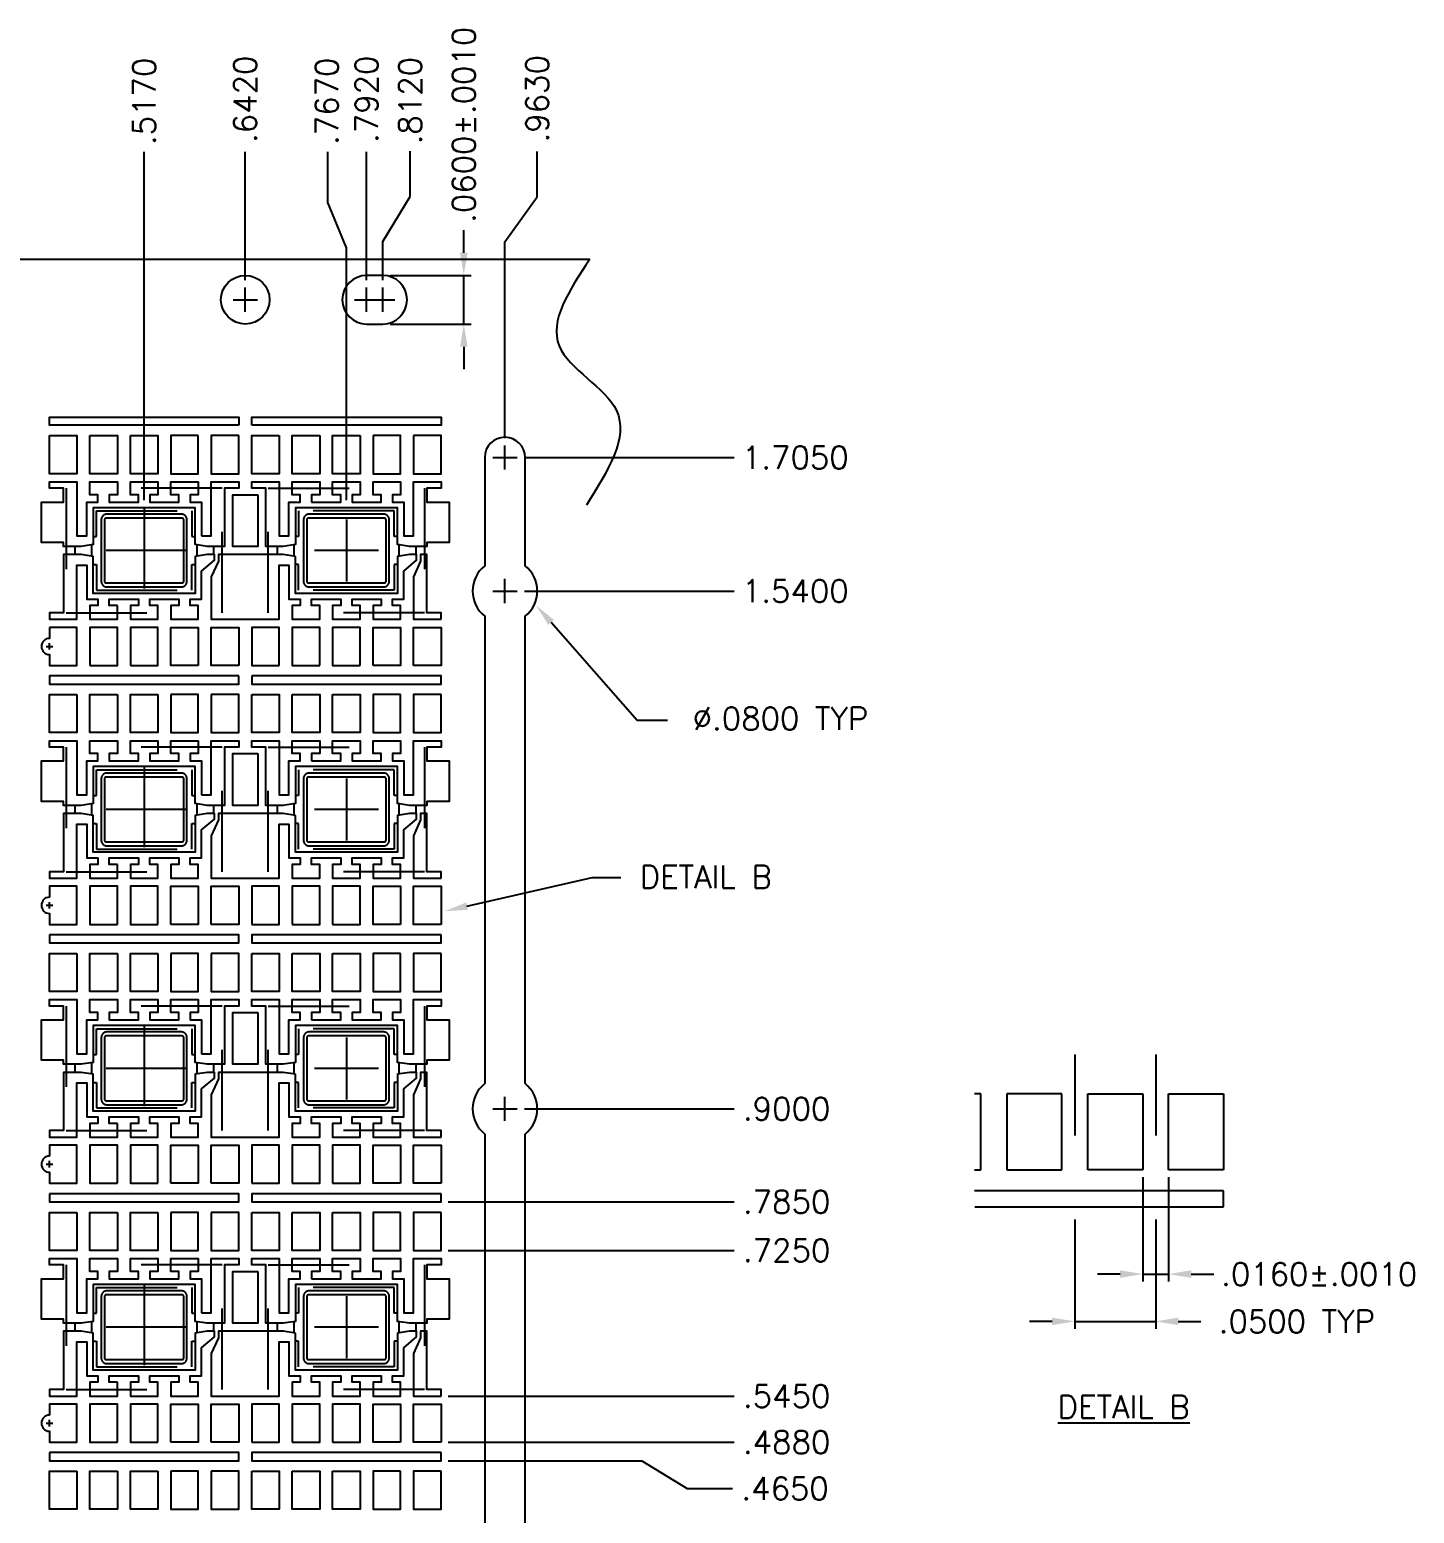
# Model space of a CAD drawing. Extents: x -157.88 to -154.88, y 84.23 to 87.97.
# Drawn here: x -156.6 to -154.889, y 86.134 to 87.968 of the extents above; entities that cross this region are included whole.
import ezdxf

# ---------------------------------------------------------------- set-up
doc = ezdxf.new("R2010")
doc.units = 0
doc.header["$LTSCALE"] = 0.04
doc.header["$MEASUREMENT"] = 0
doc.linetypes.add('CENTER2', pattern=[1.125, 0.75, -0.125, 0.125, -0.125])
doc.linetypes.add('HIDDEN2', pattern=[0.1875, 0.125, -0.0625])
doc.layers.add('1', color=7, linetype='CONTINUOUS')
doc.layers.add('1D', color=4, linetype='CONTINUOUS')
doc.styles.add('SIMPLEX', font='SIMPLEX.shx')

msp = doc.modelspace()

# ---------------------------------------------------------------- linework, layer by layer
at = {"layer": '1'}
for p, q in [((-155.4244, 86.6529), (-155.4325, 86.6529)), ((-155.4244, 86.5589), (-155.4244, 86.6529)), ((-155.3924, 86.6529), (-155.3924, 86.5589)), ((-155.3244, 86.6529), (-155.3924, 86.6529)), ((-155.3244, 86.5589), (-155.3244, 86.6529)), ((-155.2924, 86.5589), (-155.2924, 86.6529)), ((-155.2924, 86.6529), (-155.2244, 86.6529)), ((-155.2244, 86.6529), (-155.2244, 86.5589)), ((-155.1924, 86.5589), (-155.1924, 86.6529)), ((-155.1924, 86.6529), (-155.1244, 86.6529)), ((-155.1244, 86.6529), (-155.1244, 86.5589)), ((-155.4325, 86.5589), (-155.4244, 86.5589)), ((-155.3924, 86.5589), (-155.3244, 86.5589)), ((-155.2244, 86.5589), (-155.2924, 86.5589)), ((-155.1244, 86.5589), (-155.1924, 86.5589)), ((-155.1244, 86.5329), (-155.4325, 86.5329)), ((-155.1244, 86.5129), (-155.1244, 86.5329)), ((-155.432, 86.5129), (-155.1244, 86.5129))]:
    msp.add_line(p, q, dxfattribs=at)
for points in [[(-157.2717, 87.4392, 0.414213), (-157.2967, 87.4642), (-157.2967, 87.6512), (-157.2906, 87.6512, 0.613622), (-157.2874, 87.6575), (-157.2899, 87.6629, -0.445944), (-157.2887, 87.6686), (-157.2617, 87.6842), (-155.9079, 87.6842)], [(-155.9877, 87.4392, 0.999999), (-156.0377, 87.4392), (-156.0377, 87.3054, 0.480384), (-156.0377, 87.243), (-156.0377, 86.6654, 0.480384), (-156.0377, 86.603), (-156.0377, 86.0254, 0.480384), (-156.0377, 85.963), (-156.0377, 85.9292, 1), (-155.9877, 85.9292), (-155.9877, 85.963, 0.480384), (-155.9877, 86.0254), (-155.9877, 86.603, 0.480384), (-155.9877, 86.6654), (-155.9877, 87.243, 0.480384), (-155.9877, 87.3054), (-155.9877, 87.4392)]]:
    msp.add_lwpolyline(points, format="xyb", dxfattribs=at)
for points in [[(-156.1837, 87.6042), (-156.1637, 87.6042, 1), (-156.1637, 87.6642), (-156.1837, 87.6642, 1)], [(-156.5757, 87.2292), (-156.5757, 87.2157, 1), (-156.5757, 87.1957), (-156.5757, 87.1822), (-156.5417, 87.1822), (-156.5417, 87.2292)], [(-156.5757, 86.8957, 1), (-156.5757, 86.8757), (-156.5757, 86.8622), (-156.5417, 86.8622), (-156.5417, 86.9092), (-156.5757, 86.9092)], [(-156.5757, 86.5757, 1), (-156.5757, 86.5557), (-156.5757, 86.5422), (-156.5417, 86.5422), (-156.5417, 86.5892), (-156.5757, 86.5892)], [(-156.5757, 86.2557, 1), (-156.5757, 86.2357), (-156.5757, 86.2222), (-156.5417, 86.2222), (-156.5417, 86.2692), (-156.5757, 86.2692)]]:
    msp.add_lwpolyline(points, format="xyb", close=True, dxfattribs=at)
for points in [[(-156.3417, 87.4792), (-156.5757, 87.4792), (-156.5757, 87.4892), (-156.3417, 87.4892)], [(-156.3257, 87.4792), (-156.3257, 87.4892), (-156.0917, 87.4892), (-156.0917, 87.4792)], [(-156.5757, 87.4662), (-156.5417, 87.4662), (-156.5417, 87.4192), (-156.5757, 87.4192)], [(-156.5257, 87.4662), (-156.4917, 87.4662), (-156.4917, 87.4192), (-156.5257, 87.4192)], [(-156.4757, 87.4662), (-156.4417, 87.4662), (-156.4417, 87.4192), (-156.4757, 87.4192)], [(-156.3917, 87.4662), (-156.4257, 87.4662), (-156.4257, 87.4192), (-156.3917, 87.4192)], [(-156.3417, 87.4662), (-156.3757, 87.4662), (-156.3757, 87.4192), (-156.3417, 87.4192)], [(-156.2917, 87.4662), (-156.2917, 87.4192), (-156.3257, 87.4192), (-156.3257, 87.4662)], [(-156.2417, 87.4662), (-156.2417, 87.4192), (-156.2757, 87.4192), (-156.2757, 87.4662)], [(-156.1917, 87.4662), (-156.1917, 87.4192), (-156.2257, 87.4192), (-156.2257, 87.4662)], [(-156.1757, 87.4662), (-156.1757, 87.4192), (-156.1417, 87.4192), (-156.1417, 87.4662)], [(-156.1257, 87.4662), (-156.1257, 87.4192), (-156.0917, 87.4192), (-156.0917, 87.4662)], [(-156.3877, 87.3422), (-156.3757, 87.3422), (-156.3757, 87.4092), (-156.3417, 87.4092), (-156.3417, 87.4012), (-156.3592, 87.4012), (-156.3592, 87.3292), (-156.3807, 87.3292), (-156.3957, 87.3315), (-156.3957, 87.3772), (-156.5217, 87.3772), (-156.5217, 87.3315), (-156.5367, 87.3292), (-156.5582, 87.3292), (-156.5582, 87.3342), (-156.5857, 87.3342), (-156.5857, 87.3842), (-156.5582, 87.3842), (-156.5582, 87.4012), (-156.5757, 87.4012), (-156.5757, 87.4092), (-156.5417, 87.4092), (-156.5417, 87.3422), (-156.5297, 87.3422), (-156.5297, 87.3842), (-156.5157, 87.3842), (-156.5157, 87.3932), (-156.5257, 87.3932), (-156.5257, 87.4092), (-156.4917, 87.4092), (-156.4917, 87.3932), (-156.5017, 87.3932), (-156.5017, 87.3842), (-156.4657, 87.3842), (-156.4657, 87.3932), (-156.4757, 87.3932), (-156.4757, 87.4092), (-156.4417, 87.4092), (-156.4417, 87.3932), (-156.4517, 87.3932), (-156.4517, 87.3842), (-156.4157, 87.3842), (-156.4157, 87.3932), (-156.4257, 87.3932), (-156.4257, 87.4092), (-156.3917, 87.4092), (-156.3917, 87.3932), (-156.4017, 87.3932), (-156.4017, 87.3842), (-156.3877, 87.3842)], [(-156.2517, 87.3842), (-156.2157, 87.3842), (-156.2157, 87.3932), (-156.2257, 87.3932), (-156.2257, 87.4092), (-156.1917, 87.4092), (-156.1917, 87.3932), (-156.2017, 87.3932), (-156.2017, 87.3842), (-156.1657, 87.3842), (-156.1657, 87.3932), (-156.1757, 87.3932), (-156.1757, 87.4092), (-156.1417, 87.4092), (-156.1417, 87.3932), (-156.1517, 87.3932), (-156.1517, 87.3842), (-156.1377, 87.3842), (-156.1377, 87.3422), (-156.1257, 87.3422), (-156.1257, 87.4092), (-156.0917, 87.4092), (-156.0917, 87.4012), (-156.1092, 87.4012), (-156.1092, 87.3842), (-156.0817, 87.3842), (-156.0817, 87.3342), (-156.1092, 87.3342), (-156.1092, 87.3292), (-156.1307, 87.3292), (-156.1457, 87.3315), (-156.1457, 87.3772), (-156.2717, 87.3772), (-156.2717, 87.3315), (-156.2867, 87.3292), (-156.3082, 87.3292), (-156.3082, 87.4012), (-156.3257, 87.4012), (-156.3257, 87.4092), (-156.2917, 87.4092), (-156.2917, 87.3422), (-156.2797, 87.3422), (-156.2797, 87.3842), (-156.2657, 87.3842), (-156.2657, 87.3932), (-156.2757, 87.3932), (-156.2757, 87.4092), (-156.2417, 87.4092), (-156.2417, 87.3932), (-156.2517, 87.3932)], [(-156.3182, 87.3932), (-156.3182, 87.3292), (-156.3492, 87.3292), (-156.3492, 87.3932)], [(-156.4917, 87.2562), (-156.5017, 87.2562), (-156.5017, 87.2642), (-156.4657, 87.2642), (-156.4657, 87.2562), (-156.4757, 87.2562), (-156.4757, 87.2392), (-156.4417, 87.2392), (-156.4417, 87.2562), (-156.4517, 87.2562), (-156.4517, 87.2642), (-156.4157, 87.2642), (-156.4157, 87.2562), (-156.4257, 87.2562), (-156.4257, 87.2392), (-156.3917, 87.2392), (-156.3917, 87.2562), (-156.4017, 87.2562), (-156.4017, 87.2642), (-156.3877, 87.2642), (-156.3877, 87.2989), (-156.3719, 87.3122), (-156.3719, 87.3192), (-156.3807, 87.3192), (-156.3957, 87.3169), (-156.3957, 87.2712), (-156.5217, 87.2712), (-156.5217, 87.3169), (-156.5367, 87.3192), (-156.5582, 87.3192), (-156.5582, 87.2472), (-156.5757, 87.2472), (-156.5757, 87.2392), (-156.5417, 87.2392), (-156.5417, 87.3062), (-156.5297, 87.3062), (-156.5297, 87.2642), (-156.5157, 87.2642), (-156.5157, 87.2562), (-156.5257, 87.2562), (-156.5257, 87.2392), (-156.4917, 87.2392)], [(-156.2717, 87.3169), (-156.2867, 87.3192), (-156.3669, 87.3192), (-156.3669, 87.3112), (-156.3757, 87.2916), (-156.3757, 87.2392), (-156.2917, 87.2392), (-156.2917, 87.3062), (-156.2797, 87.3062), (-156.2797, 87.2642), (-156.2657, 87.2642), (-156.2657, 87.2562), (-156.2757, 87.2562), (-156.2757, 87.2392), (-156.2417, 87.2392), (-156.2417, 87.2562), (-156.2517, 87.2562), (-156.2517, 87.2642), (-156.2157, 87.2642), (-156.2157, 87.2562), (-156.2257, 87.2562), (-156.2257, 87.2392), (-156.1917, 87.2392), (-156.1917, 87.2562), (-156.2017, 87.2562), (-156.2017, 87.2642), (-156.1657, 87.2642), (-156.1657, 87.2562), (-156.1757, 87.2562), (-156.1757, 87.2392), (-156.1417, 87.2392), (-156.1417, 87.2562), (-156.1517, 87.2562), (-156.1517, 87.2642), (-156.1377, 87.2642), (-156.1377, 87.2989), (-156.1219, 87.3122), (-156.1219, 87.3192), (-156.1307, 87.3192), (-156.1457, 87.3169), (-156.1457, 87.2712), (-156.2717, 87.2712)], [(-156.0917, 87.2392), (-156.0917, 87.2472), (-156.1092, 87.2472), (-156.1092, 87.3192), (-156.1169, 87.3192), (-156.1169, 87.3112), (-156.1257, 87.2916), (-156.1257, 87.2392)], [(-156.5257, 87.1822), (-156.4917, 87.1822), (-156.4917, 87.2292), (-156.5257, 87.2292)], [(-156.4757, 87.1822), (-156.4417, 87.1822), (-156.4417, 87.2292), (-156.4757, 87.2292)], [(-156.3917, 87.1822), (-156.4257, 87.1822), (-156.4257, 87.2292), (-156.3917, 87.2292)], [(-156.3417, 87.1822), (-156.3757, 87.1822), (-156.3757, 87.2292), (-156.3417, 87.2292)], [(-156.2917, 87.1822), (-156.2917, 87.2292), (-156.3257, 87.2292), (-156.3257, 87.1822)], [(-156.2417, 87.1822), (-156.2417, 87.2292), (-156.2757, 87.2292), (-156.2757, 87.1822)], [(-156.1917, 87.1822), (-156.1917, 87.2292), (-156.2257, 87.2292), (-156.2257, 87.1822)], [(-156.1757, 87.1822), (-156.1757, 87.2292), (-156.1417, 87.2292), (-156.1417, 87.1822)], [(-156.1257, 87.1822), (-156.1257, 87.2292), (-156.0917, 87.2292), (-156.0917, 87.1822)], [(-156.3417, 87.1692), (-156.5757, 87.1692), (-156.5757, 87.1592), (-156.3417, 87.1592)], [(-156.3257, 87.1692), (-156.3257, 87.1592), (-156.0917, 87.1592), (-156.0917, 87.1692)], [(-156.5417, 87.1462), (-156.5417, 87.0992), (-156.5757, 87.0992), (-156.5757, 87.1462)], [(-156.4917, 87.1462), (-156.4917, 87.0992), (-156.5257, 87.0992), (-156.5257, 87.1462)], [(-156.4417, 87.1462), (-156.4417, 87.0992), (-156.4757, 87.0992), (-156.4757, 87.1462)], [(-156.4257, 87.1462), (-156.4257, 87.0992), (-156.3917, 87.0992), (-156.3917, 87.1462)], [(-156.3757, 87.1462), (-156.3757, 87.0992), (-156.3417, 87.0992), (-156.3417, 87.1462)], [(-156.3257, 87.1462), (-156.2917, 87.1462), (-156.2917, 87.0992), (-156.3257, 87.0992)], [(-156.2757, 87.1462), (-156.2417, 87.1462), (-156.2417, 87.0992), (-156.2757, 87.0992)], [(-156.2257, 87.1462), (-156.1917, 87.1462), (-156.1917, 87.0992), (-156.2257, 87.0992)], [(-156.1417, 87.1462), (-156.1757, 87.1462), (-156.1757, 87.0992), (-156.1417, 87.0992)], [(-156.0917, 87.1462), (-156.1257, 87.1462), (-156.1257, 87.0992), (-156.0917, 87.0992)], [(-156.3877, 87.0222), (-156.3757, 87.0222), (-156.3757, 87.0892), (-156.3417, 87.0892), (-156.3417, 87.0812), (-156.3592, 87.0812), (-156.3592, 87.0092), (-156.3807, 87.0092), (-156.3957, 87.0115), (-156.3957, 87.0572), (-156.5217, 87.0572), (-156.5217, 87.0115), (-156.5367, 87.0092), (-156.5582, 87.0092), (-156.5582, 87.0142), (-156.5857, 87.0142), (-156.5857, 87.0642), (-156.5582, 87.0642), (-156.5582, 87.0812), (-156.5757, 87.0812), (-156.5757, 87.0892), (-156.5417, 87.0892), (-156.5417, 87.0222), (-156.5297, 87.0222), (-156.5297, 87.0642), (-156.5157, 87.0642), (-156.5157, 87.0732), (-156.5257, 87.0732), (-156.5257, 87.0892), (-156.4917, 87.0892), (-156.4917, 87.0732), (-156.5017, 87.0732), (-156.5017, 87.0642), (-156.4657, 87.0642), (-156.4657, 87.0732), (-156.4757, 87.0732), (-156.4757, 87.0892), (-156.4417, 87.0892), (-156.4417, 87.0732), (-156.4517, 87.0732), (-156.4517, 87.0642), (-156.4157, 87.0642), (-156.4157, 87.0732), (-156.4257, 87.0732), (-156.4257, 87.0892), (-156.3917, 87.0892), (-156.3917, 87.0732), (-156.4017, 87.0732), (-156.4017, 87.0642), (-156.3877, 87.0642)], [(-156.2517, 87.0642), (-156.2157, 87.0642), (-156.2157, 87.0732), (-156.2257, 87.0732), (-156.2257, 87.0892), (-156.1917, 87.0892), (-156.1917, 87.0732), (-156.2017, 87.0732), (-156.2017, 87.0642), (-156.1657, 87.0642), (-156.1657, 87.0732), (-156.1757, 87.0732), (-156.1757, 87.0892), (-156.1417, 87.0892), (-156.1417, 87.0732), (-156.1517, 87.0732), (-156.1517, 87.0642), (-156.1377, 87.0642), (-156.1377, 87.0222), (-156.1257, 87.0222), (-156.1257, 87.0892), (-156.0917, 87.0892), (-156.0917, 87.0812), (-156.1092, 87.0812), (-156.1092, 87.0642), (-156.0817, 87.0642), (-156.0817, 87.0142), (-156.1092, 87.0142), (-156.1092, 87.0092), (-156.1307, 87.0092), (-156.1457, 87.0115), (-156.1457, 87.0572), (-156.2717, 87.0572), (-156.2717, 87.0115), (-156.2867, 87.0092), (-156.3082, 87.0092), (-156.3082, 87.0812), (-156.3257, 87.0812), (-156.3257, 87.0892), (-156.2917, 87.0892), (-156.2917, 87.0222), (-156.2797, 87.0222), (-156.2797, 87.0642), (-156.2657, 87.0642), (-156.2657, 87.0732), (-156.2757, 87.0732), (-156.2757, 87.0892), (-156.2417, 87.0892), (-156.2417, 87.0732), (-156.2517, 87.0732)], [(-156.3182, 87.0732), (-156.3182, 87.0092), (-156.3492, 87.0092), (-156.3492, 87.0732)], [(-156.4917, 86.9362), (-156.5017, 86.9362), (-156.5017, 86.9442), (-156.4657, 86.9442), (-156.4657, 86.9362), (-156.4757, 86.9362), (-156.4757, 86.9192), (-156.4417, 86.9192), (-156.4417, 86.9362), (-156.4517, 86.9362), (-156.4517, 86.9442), (-156.4157, 86.9442), (-156.4157, 86.9362), (-156.4257, 86.9362), (-156.4257, 86.9192), (-156.3917, 86.9192), (-156.3917, 86.9362), (-156.4017, 86.9362), (-156.4017, 86.9442), (-156.3877, 86.9442), (-156.3877, 86.9789), (-156.3719, 86.9922), (-156.3719, 86.9992), (-156.3807, 86.9992), (-156.3957, 86.9969), (-156.3957, 86.9512), (-156.5217, 86.9512), (-156.5217, 86.9969), (-156.5367, 86.9992), (-156.5582, 86.9992), (-156.5582, 86.9272), (-156.5757, 86.9272), (-156.5757, 86.9192), (-156.5417, 86.9192), (-156.5417, 86.9862), (-156.5297, 86.9862), (-156.5297, 86.9442), (-156.5157, 86.9442), (-156.5157, 86.9362), (-156.5257, 86.9362), (-156.5257, 86.9192), (-156.4917, 86.9192)], [(-156.2717, 86.9969), (-156.2867, 86.9992), (-156.3669, 86.9992), (-156.3669, 86.9912), (-156.3757, 86.9716), (-156.3757, 86.9192), (-156.2917, 86.9192), (-156.2917, 86.9862), (-156.2797, 86.9862), (-156.2797, 86.9442), (-156.2657, 86.9442), (-156.2657, 86.9362), (-156.2757, 86.9362), (-156.2757, 86.9192), (-156.2417, 86.9192), (-156.2417, 86.9362), (-156.2517, 86.9362), (-156.2517, 86.9442), (-156.2157, 86.9442), (-156.2157, 86.9362), (-156.2257, 86.9362), (-156.2257, 86.9192), (-156.1917, 86.9192), (-156.1917, 86.9362), (-156.2017, 86.9362), (-156.2017, 86.9442), (-156.1657, 86.9442), (-156.1657, 86.9362), (-156.1757, 86.9362), (-156.1757, 86.9192), (-156.1417, 86.9192), (-156.1417, 86.9362), (-156.1517, 86.9362), (-156.1517, 86.9442), (-156.1377, 86.9442), (-156.1377, 86.9789), (-156.1219, 86.9922), (-156.1219, 86.9992), (-156.1307, 86.9992), (-156.1457, 86.9969), (-156.1457, 86.9512), (-156.2717, 86.9512)], [(-156.0917, 86.9192), (-156.0917, 86.9272), (-156.1092, 86.9272), (-156.1092, 86.9992), (-156.1169, 86.9992), (-156.1169, 86.9912), (-156.1257, 86.9716), (-156.1257, 86.9192)], [(-156.4917, 86.8622), (-156.4917, 86.9092), (-156.5257, 86.9092), (-156.5257, 86.8622)], [(-156.4417, 86.8622), (-156.4417, 86.9092), (-156.4757, 86.9092), (-156.4757, 86.8622)], [(-156.4257, 86.8622), (-156.4257, 86.9092), (-156.3917, 86.9092), (-156.3917, 86.8622)], [(-156.3757, 86.8622), (-156.3757, 86.9092), (-156.3417, 86.9092), (-156.3417, 86.8622)], [(-156.3257, 86.8622), (-156.2917, 86.8622), (-156.2917, 86.9092), (-156.3257, 86.9092)], [(-156.2757, 86.8622), (-156.2417, 86.8622), (-156.2417, 86.9092), (-156.2757, 86.9092)], [(-156.2257, 86.8622), (-156.1917, 86.8622), (-156.1917, 86.9092), (-156.2257, 86.9092)], [(-156.1417, 86.8622), (-156.1757, 86.8622), (-156.1757, 86.9092), (-156.1417, 86.9092)], [(-156.0917, 86.8622), (-156.1257, 86.8622), (-156.1257, 86.9092), (-156.0917, 86.9092)], [(-156.5757, 86.8492), (-156.5757, 86.8392), (-156.3417, 86.8392), (-156.3417, 86.8492)], [(-156.0917, 86.8492), (-156.3257, 86.8492), (-156.3257, 86.8392), (-156.0917, 86.8392)], [(-156.5417, 86.8262), (-156.5417, 86.7792), (-156.5757, 86.7792), (-156.5757, 86.8262)], [(-156.4917, 86.8262), (-156.4917, 86.7792), (-156.5257, 86.7792), (-156.5257, 86.8262)], [(-156.4417, 86.8262), (-156.4417, 86.7792), (-156.4757, 86.7792), (-156.4757, 86.8262)], [(-156.4257, 86.8262), (-156.4257, 86.7792), (-156.3917, 86.7792), (-156.3917, 86.8262)], [(-156.3757, 86.8262), (-156.3757, 86.7792), (-156.3417, 86.7792), (-156.3417, 86.8262)], [(-156.3257, 86.8262), (-156.2917, 86.8262), (-156.2917, 86.7792), (-156.3257, 86.7792)], [(-156.2757, 86.8262), (-156.2417, 86.8262), (-156.2417, 86.7792), (-156.2757, 86.7792)], [(-156.2257, 86.8262), (-156.1917, 86.8262), (-156.1917, 86.7792), (-156.2257, 86.7792)], [(-156.1417, 86.8262), (-156.1757, 86.8262), (-156.1757, 86.7792), (-156.1417, 86.7792)], [(-156.0917, 86.8262), (-156.1257, 86.8262), (-156.1257, 86.7792), (-156.0917, 86.7792)], [(-156.3877, 86.7022), (-156.3757, 86.7022), (-156.3757, 86.7692), (-156.3417, 86.7692), (-156.3417, 86.7612), (-156.3592, 86.7612), (-156.3592, 86.6892), (-156.3807, 86.6892), (-156.3957, 86.6915), (-156.3957, 86.7372), (-156.5217, 86.7372), (-156.5217, 86.6915), (-156.5367, 86.6892), (-156.5582, 86.6892), (-156.5582, 86.6942), (-156.5857, 86.6942), (-156.5857, 86.7442), (-156.5582, 86.7442), (-156.5582, 86.7612), (-156.5757, 86.7612), (-156.5757, 86.7692), (-156.5417, 86.7692), (-156.5417, 86.7022), (-156.5297, 86.7022), (-156.5297, 86.7442), (-156.5157, 86.7442), (-156.5157, 86.7532), (-156.5257, 86.7532), (-156.5257, 86.7692), (-156.4917, 86.7692), (-156.4917, 86.7532), (-156.5017, 86.7532), (-156.5017, 86.7442), (-156.4657, 86.7442), (-156.4657, 86.7532), (-156.4757, 86.7532), (-156.4757, 86.7692), (-156.4417, 86.7692), (-156.4417, 86.7532), (-156.4517, 86.7532), (-156.4517, 86.7442), (-156.4157, 86.7442), (-156.4157, 86.7532), (-156.4257, 86.7532), (-156.4257, 86.7692), (-156.3917, 86.7692), (-156.3917, 86.7532), (-156.4017, 86.7532), (-156.4017, 86.7442), (-156.3877, 86.7442)], [(-156.2517, 86.7442), (-156.2157, 86.7442), (-156.2157, 86.7532), (-156.2257, 86.7532), (-156.2257, 86.7692), (-156.1917, 86.7692), (-156.1917, 86.7532), (-156.2017, 86.7532), (-156.2017, 86.7442), (-156.1657, 86.7442), (-156.1657, 86.7532), (-156.1757, 86.7532), (-156.1757, 86.7692), (-156.1417, 86.7692), (-156.1417, 86.7532), (-156.1517, 86.7532), (-156.1517, 86.7442), (-156.1377, 86.7442), (-156.1377, 86.7022), (-156.1257, 86.7022), (-156.1257, 86.7692), (-156.0917, 86.7692), (-156.0917, 86.7612), (-156.1092, 86.7612), (-156.1092, 86.7442), (-156.0817, 86.7442), (-156.0817, 86.6942), (-156.1092, 86.6942), (-156.1092, 86.6892), (-156.1307, 86.6892), (-156.1457, 86.6915), (-156.1457, 86.7372), (-156.2717, 86.7372), (-156.2717, 86.6915), (-156.2867, 86.6892), (-156.3082, 86.6892), (-156.3082, 86.7612), (-156.3257, 86.7612), (-156.3257, 86.7692), (-156.2917, 86.7692), (-156.2917, 86.7022), (-156.2797, 86.7022), (-156.2797, 86.7442), (-156.2657, 86.7442), (-156.2657, 86.7532), (-156.2757, 86.7532), (-156.2757, 86.7692), (-156.2417, 86.7692), (-156.2417, 86.7532), (-156.2517, 86.7532)], [(-156.3182, 86.7532), (-156.3182, 86.6892), (-156.3492, 86.6892), (-156.3492, 86.7532)], [(-156.4917, 86.6162), (-156.5017, 86.6162), (-156.5017, 86.6242), (-156.4657, 86.6242), (-156.4657, 86.6162), (-156.4757, 86.6162), (-156.4757, 86.5992), (-156.4417, 86.5992), (-156.4417, 86.6162), (-156.4517, 86.6162), (-156.4517, 86.6242), (-156.4157, 86.6242), (-156.4157, 86.6162), (-156.4257, 86.6162), (-156.4257, 86.5992), (-156.3917, 86.5992), (-156.3917, 86.6162), (-156.4017, 86.6162), (-156.4017, 86.6242), (-156.3877, 86.6242), (-156.3877, 86.6589), (-156.3719, 86.6722), (-156.3719, 86.6792), (-156.3807, 86.6792), (-156.3957, 86.6769), (-156.3957, 86.6312), (-156.5217, 86.6312), (-156.5217, 86.6769), (-156.5367, 86.6792), (-156.5582, 86.6792), (-156.5582, 86.6072), (-156.5757, 86.6072), (-156.5757, 86.5992), (-156.5417, 86.5992), (-156.5417, 86.6662), (-156.5297, 86.6662), (-156.5297, 86.6242), (-156.5157, 86.6242), (-156.5157, 86.6162), (-156.5257, 86.6162), (-156.5257, 86.5992), (-156.4917, 86.5992)], [(-156.2717, 86.6769), (-156.2867, 86.6792), (-156.3669, 86.6792), (-156.3669, 86.6712), (-156.3757, 86.6516), (-156.3757, 86.5992), (-156.2917, 86.5992), (-156.2917, 86.6662), (-156.2797, 86.6662), (-156.2797, 86.6242), (-156.2657, 86.6242), (-156.2657, 86.6162), (-156.2757, 86.6162), (-156.2757, 86.5992), (-156.2417, 86.5992), (-156.2417, 86.6162), (-156.2517, 86.6162), (-156.2517, 86.6242), (-156.2157, 86.6242), (-156.2157, 86.6162), (-156.2257, 86.6162), (-156.2257, 86.5992), (-156.1917, 86.5992), (-156.1917, 86.6162), (-156.2017, 86.6162), (-156.2017, 86.6242), (-156.1657, 86.6242), (-156.1657, 86.6162), (-156.1757, 86.6162), (-156.1757, 86.5992), (-156.1417, 86.5992), (-156.1417, 86.6162), (-156.1517, 86.6162), (-156.1517, 86.6242), (-156.1377, 86.6242), (-156.1377, 86.6589), (-156.1219, 86.6722), (-156.1219, 86.6792), (-156.1307, 86.6792), (-156.1457, 86.6769), (-156.1457, 86.6312), (-156.2717, 86.6312)], [(-156.0917, 86.5992), (-156.0917, 86.6072), (-156.1092, 86.6072), (-156.1092, 86.6792), (-156.1169, 86.6792), (-156.1169, 86.6712), (-156.1257, 86.6516), (-156.1257, 86.5992)], [(-156.4917, 86.5422), (-156.4917, 86.5892), (-156.5257, 86.5892), (-156.5257, 86.5422)], [(-156.4417, 86.5422), (-156.4417, 86.5892), (-156.4757, 86.5892), (-156.4757, 86.5422)], [(-156.4257, 86.5422), (-156.4257, 86.5892), (-156.3917, 86.5892), (-156.3917, 86.5422)], [(-156.3757, 86.5422), (-156.3757, 86.5892), (-156.3417, 86.5892), (-156.3417, 86.5422)], [(-156.3257, 86.5422), (-156.2917, 86.5422), (-156.2917, 86.5892), (-156.3257, 86.5892)], [(-156.2757, 86.5422), (-156.2417, 86.5422), (-156.2417, 86.5892), (-156.2757, 86.5892)], [(-156.2257, 86.5422), (-156.1917, 86.5422), (-156.1917, 86.5892), (-156.2257, 86.5892)], [(-156.1417, 86.5422), (-156.1757, 86.5422), (-156.1757, 86.5892), (-156.1417, 86.5892)], [(-156.0917, 86.5422), (-156.1257, 86.5422), (-156.1257, 86.5892), (-156.0917, 86.5892)], [(-156.5757, 86.5292), (-156.5757, 86.5192), (-156.3417, 86.5192), (-156.3417, 86.5292)], [(-156.0917, 86.5292), (-156.3257, 86.5292), (-156.3257, 86.5192), (-156.0917, 86.5192)], [(-156.5417, 86.5062), (-156.5417, 86.4592), (-156.5757, 86.4592), (-156.5757, 86.5062)], [(-156.4917, 86.5062), (-156.4917, 86.4592), (-156.5257, 86.4592), (-156.5257, 86.5062)], [(-156.4417, 86.5062), (-156.4417, 86.4592), (-156.4757, 86.4592), (-156.4757, 86.5062)], [(-156.4257, 86.5062), (-156.4257, 86.4592), (-156.3917, 86.4592), (-156.3917, 86.5062)], [(-156.3757, 86.5062), (-156.3757, 86.4592), (-156.3417, 86.4592), (-156.3417, 86.5062)], [(-156.3257, 86.5062), (-156.2917, 86.5062), (-156.2917, 86.4592), (-156.3257, 86.4592)], [(-156.2757, 86.5062), (-156.2417, 86.5062), (-156.2417, 86.4592), (-156.2757, 86.4592)], [(-156.2257, 86.5062), (-156.1917, 86.5062), (-156.1917, 86.4592), (-156.2257, 86.4592)], [(-156.1417, 86.5062), (-156.1757, 86.5062), (-156.1757, 86.4592), (-156.1417, 86.4592)], [(-156.0917, 86.5062), (-156.1257, 86.5062), (-156.1257, 86.4592), (-156.0917, 86.4592)], [(-156.3877, 86.3822), (-156.3757, 86.3822), (-156.3757, 86.4492), (-156.3417, 86.4492), (-156.3417, 86.4412), (-156.3592, 86.4412), (-156.3592, 86.3692), (-156.3807, 86.3692), (-156.3957, 86.3715), (-156.3957, 86.4172), (-156.5217, 86.4172), (-156.5217, 86.3715), (-156.5367, 86.3692), (-156.5582, 86.3692), (-156.5582, 86.3742), (-156.5857, 86.3742), (-156.5857, 86.4242), (-156.5582, 86.4242), (-156.5582, 86.4412), (-156.5757, 86.4412), (-156.5757, 86.4492), (-156.5417, 86.4492), (-156.5417, 86.3822), (-156.5297, 86.3822), (-156.5297, 86.4242), (-156.5157, 86.4242), (-156.5157, 86.4332), (-156.5257, 86.4332), (-156.5257, 86.4492), (-156.4917, 86.4492), (-156.4917, 86.4332), (-156.5017, 86.4332), (-156.5017, 86.4242), (-156.4657, 86.4242), (-156.4657, 86.4332), (-156.4757, 86.4332), (-156.4757, 86.4492), (-156.4417, 86.4492), (-156.4417, 86.4332), (-156.4517, 86.4332), (-156.4517, 86.4242), (-156.4157, 86.4242), (-156.4157, 86.4332), (-156.4257, 86.4332), (-156.4257, 86.4492), (-156.3917, 86.4492), (-156.3917, 86.4332), (-156.4017, 86.4332), (-156.4017, 86.4242), (-156.3877, 86.4242)], [(-156.2517, 86.4242), (-156.2157, 86.4242), (-156.2157, 86.4332), (-156.2257, 86.4332), (-156.2257, 86.4492), (-156.1917, 86.4492), (-156.1917, 86.4332), (-156.2017, 86.4332), (-156.2017, 86.4242), (-156.1657, 86.4242), (-156.1657, 86.4332), (-156.1757, 86.4332), (-156.1757, 86.4492), (-156.1417, 86.4492), (-156.1417, 86.4332), (-156.1517, 86.4332), (-156.1517, 86.4242), (-156.1377, 86.4242), (-156.1377, 86.3822), (-156.1257, 86.3822), (-156.1257, 86.4492), (-156.0917, 86.4492), (-156.0917, 86.4412), (-156.1092, 86.4412), (-156.1092, 86.4242), (-156.0817, 86.4242), (-156.0817, 86.3742), (-156.1092, 86.3742), (-156.1092, 86.3692), (-156.1307, 86.3692), (-156.1457, 86.3715), (-156.1457, 86.4172), (-156.2717, 86.4172), (-156.2717, 86.3715), (-156.2867, 86.3692), (-156.3082, 86.3692), (-156.3082, 86.4412), (-156.3257, 86.4412), (-156.3257, 86.4492), (-156.2917, 86.4492), (-156.2917, 86.3822), (-156.2797, 86.3822), (-156.2797, 86.4242), (-156.2657, 86.4242), (-156.2657, 86.4332), (-156.2757, 86.4332), (-156.2757, 86.4492), (-156.2417, 86.4492), (-156.2417, 86.4332), (-156.2517, 86.4332)], [(-156.3182, 86.4332), (-156.3182, 86.3692), (-156.3492, 86.3692), (-156.3492, 86.4332)], [(-156.4917, 86.2962), (-156.5017, 86.2962), (-156.5017, 86.3042), (-156.4657, 86.3042), (-156.4657, 86.2962), (-156.4757, 86.2962), (-156.4757, 86.2792), (-156.4417, 86.2792), (-156.4417, 86.2962), (-156.4517, 86.2962), (-156.4517, 86.3042), (-156.4157, 86.3042), (-156.4157, 86.2962), (-156.4257, 86.2962), (-156.4257, 86.2792), (-156.3917, 86.2792), (-156.3917, 86.2962), (-156.4017, 86.2962), (-156.4017, 86.3042), (-156.3877, 86.3042), (-156.3877, 86.3389), (-156.3719, 86.3522), (-156.3719, 86.3592), (-156.3807, 86.3592), (-156.3957, 86.3569), (-156.3957, 86.3112), (-156.5217, 86.3112), (-156.5217, 86.3569), (-156.5367, 86.3592), (-156.5582, 86.3592), (-156.5582, 86.2872), (-156.5757, 86.2872), (-156.5757, 86.2792), (-156.5417, 86.2792), (-156.5417, 86.3462), (-156.5297, 86.3462), (-156.5297, 86.3042), (-156.5157, 86.3042), (-156.5157, 86.2962), (-156.5257, 86.2962), (-156.5257, 86.2792), (-156.4917, 86.2792)], [(-156.2717, 86.3569), (-156.2867, 86.3592), (-156.3669, 86.3592), (-156.3669, 86.3512), (-156.3757, 86.3316), (-156.3757, 86.2792), (-156.2917, 86.2792), (-156.2917, 86.3462), (-156.2797, 86.3462), (-156.2797, 86.3042), (-156.2657, 86.3042), (-156.2657, 86.2962), (-156.2757, 86.2962), (-156.2757, 86.2792), (-156.2417, 86.2792), (-156.2417, 86.2962), (-156.2517, 86.2962), (-156.2517, 86.3042), (-156.2157, 86.3042), (-156.2157, 86.2962), (-156.2257, 86.2962), (-156.2257, 86.2792), (-156.1917, 86.2792), (-156.1917, 86.2962), (-156.2017, 86.2962), (-156.2017, 86.3042), (-156.1657, 86.3042), (-156.1657, 86.2962), (-156.1757, 86.2962), (-156.1757, 86.2792), (-156.1417, 86.2792), (-156.1417, 86.2962), (-156.1517, 86.2962), (-156.1517, 86.3042), (-156.1377, 86.3042), (-156.1377, 86.3389), (-156.1219, 86.3522), (-156.1219, 86.3592), (-156.1307, 86.3592), (-156.1457, 86.3569), (-156.1457, 86.3112), (-156.2717, 86.3112)], [(-156.0917, 86.2792), (-156.0917, 86.2872), (-156.1092, 86.2872), (-156.1092, 86.3592), (-156.1169, 86.3592), (-156.1169, 86.3512), (-156.1257, 86.3316), (-156.1257, 86.2792)], [(-156.4917, 86.2222), (-156.4917, 86.2692), (-156.5257, 86.2692), (-156.5257, 86.2222)], [(-156.4417, 86.2222), (-156.4417, 86.2692), (-156.4757, 86.2692), (-156.4757, 86.2222)], [(-156.4257, 86.2222), (-156.4257, 86.2692), (-156.3917, 86.2692), (-156.3917, 86.2222)], [(-156.3757, 86.2222), (-156.3757, 86.2692), (-156.3417, 86.2692), (-156.3417, 86.2222)], [(-156.3257, 86.2222), (-156.2917, 86.2222), (-156.2917, 86.2692), (-156.3257, 86.2692)], [(-156.2757, 86.2222), (-156.2417, 86.2222), (-156.2417, 86.2692), (-156.2757, 86.2692)], [(-156.2257, 86.2222), (-156.1917, 86.2222), (-156.1917, 86.2692), (-156.2257, 86.2692)], [(-156.1417, 86.2222), (-156.1757, 86.2222), (-156.1757, 86.2692), (-156.1417, 86.2692)], [(-156.0917, 86.2222), (-156.1257, 86.2222), (-156.1257, 86.2692), (-156.0917, 86.2692)], [(-156.5757, 86.2092), (-156.5757, 86.1992), (-156.3417, 86.1992), (-156.3417, 86.2092)], [(-156.0917, 86.2092), (-156.3257, 86.2092), (-156.3257, 86.1992), (-156.0917, 86.1992)], [(-156.5417, 86.1862), (-156.5417, 86.1392), (-156.5757, 86.1392), (-156.5757, 86.1862)], [(-156.4917, 86.1862), (-156.4917, 86.1392), (-156.5257, 86.1392), (-156.5257, 86.1862)], [(-156.4417, 86.1862), (-156.4417, 86.1392), (-156.4757, 86.1392), (-156.4757, 86.1862)], [(-156.4257, 86.1862), (-156.4257, 86.1392), (-156.3917, 86.1392), (-156.3917, 86.1862)], [(-156.3757, 86.1862), (-156.3757, 86.1392), (-156.3417, 86.1392), (-156.3417, 86.1862)], [(-156.3257, 86.1862), (-156.2917, 86.1862), (-156.2917, 86.1392), (-156.3257, 86.1392)], [(-156.2757, 86.1862), (-156.2417, 86.1862), (-156.2417, 86.1392), (-156.2757, 86.1392)], [(-156.2257, 86.1862), (-156.1917, 86.1862), (-156.1917, 86.1392), (-156.2257, 86.1392)], [(-156.1417, 86.1862), (-156.1757, 86.1862), (-156.1757, 86.1392), (-156.1417, 86.1392)], [(-156.0917, 86.1862), (-156.1257, 86.1862), (-156.1257, 86.1392), (-156.0917, 86.1392)]]:
    msp.add_lwpolyline(points, close=True, dxfattribs=at)
msp.add_circle((-156.3337, 87.6342), 0.03, dxfattribs=at)
at = {"layer": '1D'}
for p, q in [((-156.4587, 87.3864), (-156.4587, 87.817)), ((-156.3337, 87.6582), (-156.3337, 87.817)), ((-156.2315, 87.7543), (-156.2315, 87.817)), ((-156.1837, 87.6582), (-156.1837, 87.817)), ((-156.1298, 87.762), (-156.1298, 87.818)), ((-155.9727, 87.7616), (-155.9727, 87.8176)), ((-156.2087, 87.6983), (-156.2315, 87.7543)), ((-156.1637, 87.706), (-156.1298, 87.762)), ((-156.0127, 87.7056), (-155.9727, 87.7616)), ((-156.0636, 87.6922), (-156.0636, 87.7202)), ((-156.2087, 87.3864), (-156.2087, 87.6983)), ((-156.1637, 87.6582), (-156.1637, 87.706)), ((-156.0127, 87.4632), (-156.0127, 87.7056)), ((-156.1547, 87.6642), (-156.0546, 87.6642)), ((-156.0636, 87.6042), (-156.0636, 87.6642)), ((-156.3337, 87.6192), (-156.3337, 87.6492)), ((-156.1837, 87.6192), (-156.1837, 87.6492)), ((-156.1637, 87.6192), (-156.1637, 87.6492)), ((-156.3487, 87.6342), (-156.3187, 87.6342)), ((-156.1987, 87.6342), (-156.1687, 87.6342)), ((-156.1787, 87.6342), (-156.1487, 87.6342)), ((-156.1547, 87.6042), (-156.0546, 87.6042)), ((-156.0636, 87.5762), (-156.0636, 87.5482)), ((-156.0127, 87.4242), (-156.0127, 87.4542)), ((-156.0277, 87.4392), (-155.9977, 87.4392)), ((-155.9887, 87.4392), (-155.7295, 87.4392)), ((-156.5444, 87.3292), (-156.5444, 87.3192)), ((-156.5237, 87.3312), (-156.5237, 87.3172)), ((-156.3937, 87.3312), (-156.3937, 87.3172)), ((-156.3729, 87.3292), (-156.3729, 87.3192)), ((-156.2944, 87.3292), (-156.2944, 87.3192)), ((-156.2737, 87.3312), (-156.2737, 87.3172)), ((-156.1437, 87.3312), (-156.1437, 87.3172)), ((-156.1229, 87.3292), (-156.1229, 87.3192)), ((-156.0127, 87.2592), (-156.0127, 87.2892)), ((-156.0277, 87.2742), (-155.9977, 87.2742)), ((-155.9887, 87.2742), (-155.7295, 87.2742)), ((-156.5797, 87.2057), (-156.5717, 87.2057)), ((-156.5757, 87.2017), (-156.5757, 87.2097)), ((-156.5444, 87.0092), (-156.5444, 86.9992)), ((-156.5237, 87.0112), (-156.5237, 86.9972)), ((-156.3937, 87.0112), (-156.3937, 86.9972)), ((-156.3729, 87.0092), (-156.3729, 86.9992)), ((-156.2944, 87.0092), (-156.2944, 86.9992)), ((-156.2737, 87.0112), (-156.2737, 86.9972)), ((-156.1437, 87.0112), (-156.1437, 86.9972)), ((-156.1229, 87.0092), (-156.1229, 86.9992)), ((-156.5797, 86.8857), (-156.5717, 86.8857)), ((-156.5757, 86.8817), (-156.5757, 86.8897)), ((-156.5444, 86.6892), (-156.5444, 86.6792)), ((-156.5237, 86.6912), (-156.5237, 86.6772)), ((-156.3937, 86.6912), (-156.3937, 86.6772)), ((-156.3729, 86.6892), (-156.3729, 86.6792)), ((-156.2944, 86.6892), (-156.2944, 86.6792)), ((-156.2737, 86.6912), (-156.2737, 86.6772)), ((-156.1437, 86.6912), (-156.1437, 86.6772)), ((-156.1229, 86.6892), (-156.1229, 86.6792)), ((-156.0127, 86.6192), (-156.0127, 86.6492)), ((-156.0277, 86.6342), (-155.9977, 86.6342)), ((-155.9887, 86.6342), (-155.7295, 86.6342)), ((-156.5797, 86.5657), (-156.5717, 86.5657)), ((-156.5757, 86.5617), (-156.5757, 86.5697)), ((-155.2244, 86.5499), (-155.2244, 86.4209)), ((-155.1924, 86.5499), (-155.1924, 86.4209)), ((-156.0827, 86.5192), (-155.7295, 86.5192)), ((-155.3084, 86.4972), (-155.3084, 86.3624)), ((-155.2084, 86.4972), (-155.2084, 86.3624)), ((-156.0827, 86.4592), (-155.7295, 86.4592)), ((-155.2524, 86.4299), (-155.2804, 86.4299)), ((-155.2244, 86.4299), (-155.1924, 86.4299)), ((-155.1644, 86.4299), (-155.1364, 86.4299)), ((-156.5444, 86.3692), (-156.5444, 86.3592)), ((-156.5237, 86.3712), (-156.5237, 86.3572)), ((-156.3937, 86.3712), (-156.3937, 86.3572)), ((-156.3729, 86.3692), (-156.3729, 86.3592)), ((-156.2944, 86.3692), (-156.2944, 86.3592)), ((-156.2737, 86.3712), (-156.2737, 86.3572)), ((-156.1437, 86.3712), (-156.1437, 86.3572)), ((-156.1229, 86.3692), (-156.1229, 86.3592)), ((-155.3364, 86.3714), (-155.3644, 86.3714)), ((-155.3084, 86.3714), (-155.2084, 86.3714)), ((-155.1804, 86.3714), (-155.1524, 86.3714)), ((-156.0827, 86.2792), (-155.7295, 86.2792)), ((-156.5797, 86.2457), (-156.5717, 86.2457)), ((-156.5757, 86.2417), (-156.5757, 86.2497)), ((-156.0827, 86.2222), (-155.7295, 86.2222)), ((-156.0827, 86.1992), (-155.8434, 86.1992)), ((-155.8434, 86.1992), (-155.7874, 86.1649)), ((-155.7874, 86.1649), (-155.7314, 86.1649))]:
    msp.add_line(p, q, dxfattribs=at)
at = {"layer": '1D', "linetype": 'CENTER2'}
for p, q in [((-156.4587, 87.3774), (-156.4587, 87.271)), ((-156.2087, 87.3625), (-156.2087, 87.2859)), ((-156.4054, 87.3242), (-156.5119, 87.3242)), ((-156.1691, 87.3242), (-156.2482, 87.3242)), ((-156.4587, 87.0574), (-156.4587, 86.951)), ((-156.2087, 87.0425), (-156.2087, 86.9659)), ((-156.4054, 87.0042), (-156.5119, 87.0042)), ((-156.1691, 87.0042), (-156.2482, 87.0042)), ((-156.4587, 86.7374), (-156.4587, 86.631)), ((-156.2087, 86.7225), (-156.2087, 86.6459)), ((-156.4054, 86.6842), (-156.5119, 86.6842)), ((-156.1691, 86.6842), (-156.2482, 86.6842)), ((-155.3084, 86.7012), (-155.3084, 86.5062)), ((-155.2084, 86.7012), (-155.2084, 86.5062)), ((-156.4587, 86.4174), (-156.4587, 86.311)), ((-156.2087, 86.4025), (-156.2087, 86.3259)), ((-156.4054, 86.3642), (-156.5119, 86.3642)), ((-156.1691, 86.3642), (-156.2482, 86.3642))]:
    msp.add_line(p, q, dxfattribs=at)
at = {"layer": '1D', "color": 2, "linetype": 'CENTER2'}
for points in [[(-156.3622, 87.4012), (-156.5552, 87.4012), (-156.5552, 87.2472), (-156.3622, 87.2472)], [(-156.3052, 87.4012), (-156.1122, 87.4012), (-156.1122, 87.2472), (-156.3052, 87.2472)], [(-156.3622, 87.0812), (-156.5552, 87.0812), (-156.5552, 86.9272), (-156.3622, 86.9272)], [(-156.3052, 87.0812), (-156.1122, 87.0812), (-156.1122, 86.9272), (-156.3052, 86.9272)], [(-156.3622, 86.7612), (-156.5552, 86.7612), (-156.5552, 86.6072), (-156.3622, 86.6072)], [(-156.3052, 86.7612), (-156.1122, 86.7612), (-156.1122, 86.6072), (-156.3052, 86.6072)], [(-156.3622, 86.4412), (-156.5552, 86.4412), (-156.5552, 86.2872), (-156.3622, 86.2872)], [(-156.3052, 86.4412), (-156.1122, 86.4412), (-156.1122, 86.2872), (-156.3052, 86.2872)]]:
    msp.add_lwpolyline(points, close=True, dxfattribs=at)
at = {"layer": '1D', "linetype": 'HIDDEN2'}
for points in [[(-156.5217, 87.3415), (-156.5177, 87.3415), (-156.5177, 87.3732), (-156.3997, 87.3732), (-156.3997, 87.3415), (-156.3957, 87.3415)], [(-156.1457, 87.3415), (-156.1497, 87.3415), (-156.1497, 87.3732), (-156.2677, 87.3732), (-156.2677, 87.3415), (-156.2717, 87.3415)], [(-156.5217, 87.3069), (-156.5177, 87.3069), (-156.5177, 87.2752), (-156.3997, 87.2752), (-156.3997, 87.3069), (-156.3957, 87.3069)], [(-156.1457, 87.3069), (-156.1497, 87.3069), (-156.1497, 87.2752), (-156.2677, 87.2752), (-156.2677, 87.3069), (-156.2717, 87.3069)], [(-156.5217, 87.0215), (-156.5177, 87.0215), (-156.5177, 87.0532), (-156.3997, 87.0532), (-156.3997, 87.0215), (-156.3957, 87.0215)], [(-156.1457, 87.0215), (-156.1497, 87.0215), (-156.1497, 87.0532), (-156.2677, 87.0532), (-156.2677, 87.0215), (-156.2717, 87.0215)], [(-156.5217, 86.9869), (-156.5177, 86.9869), (-156.5177, 86.9552), (-156.3997, 86.9552), (-156.3997, 86.9869), (-156.3957, 86.9869)], [(-156.1457, 86.9869), (-156.1497, 86.9869), (-156.1497, 86.9552), (-156.2677, 86.9552), (-156.2677, 86.9869), (-156.2717, 86.9869)], [(-156.5217, 86.7015), (-156.5177, 86.7015), (-156.5177, 86.7332), (-156.3997, 86.7332), (-156.3997, 86.7015), (-156.3957, 86.7015)], [(-156.1457, 86.7015), (-156.1497, 86.7015), (-156.1497, 86.7332), (-156.2677, 86.7332), (-156.2677, 86.7015), (-156.2717, 86.7015)], [(-156.5217, 86.6669), (-156.5177, 86.6669), (-156.5177, 86.6352), (-156.3997, 86.6352), (-156.3997, 86.6669), (-156.3957, 86.6669)], [(-156.1457, 86.6669), (-156.1497, 86.6669), (-156.1497, 86.6352), (-156.2677, 86.6352), (-156.2677, 86.6669), (-156.2717, 86.6669)], [(-156.5217, 86.3815), (-156.5177, 86.3815), (-156.5177, 86.4132), (-156.3997, 86.4132), (-156.3997, 86.3815), (-156.3957, 86.3815)], [(-156.1457, 86.3815), (-156.1497, 86.3815), (-156.1497, 86.4132), (-156.2677, 86.4132), (-156.2677, 86.3815), (-156.2717, 86.3815)], [(-156.5217, 86.3469), (-156.5177, 86.3469), (-156.5177, 86.3152), (-156.3997, 86.3152), (-156.3997, 86.3469), (-156.3957, 86.3469)], [(-156.1457, 86.3469), (-156.1497, 86.3469), (-156.1497, 86.3152), (-156.2677, 86.3152), (-156.2677, 86.3469), (-156.2717, 86.3469)]]:
    msp.add_lwpolyline(points, dxfattribs=at)
for points in [[(-156.5117, 87.2862, 0.414214), (-156.5047, 87.2792), (-156.4127, 87.2792, 0.414214), (-156.4057, 87.2862), (-156.4057, 87.3622, 0.414214), (-156.4127, 87.3692), (-156.5047, 87.3692, 0.414214), (-156.5117, 87.3622)], [(-156.5057, 87.3642, 0.414214), (-156.5077, 87.3622), (-156.5077, 87.2862, 0.414214), (-156.5057, 87.2842), (-156.4117, 87.2842, 0.414214), (-156.4097, 87.2862), (-156.4097, 87.3622, 0.414214), (-156.4117, 87.3642)], [(-156.2617, 87.2862, 0.414214), (-156.2547, 87.2792), (-156.1627, 87.2792, 0.414214), (-156.1557, 87.2862), (-156.1557, 87.3622, 0.414214), (-156.1627, 87.3692), (-156.2547, 87.3692, 0.414214), (-156.2617, 87.3622)], [(-156.2557, 87.3642, 0.414214), (-156.2577, 87.3622), (-156.2577, 87.2862, 0.414214), (-156.2557, 87.2842), (-156.1617, 87.2842, 0.414214), (-156.1597, 87.2862), (-156.1597, 87.3622, 0.414214), (-156.1617, 87.3642)], [(-156.5117, 86.9662, 0.414214), (-156.5047, 86.9592), (-156.4127, 86.9592, 0.414214), (-156.4057, 86.9662), (-156.4057, 87.0422, 0.414214), (-156.4127, 87.0492), (-156.5047, 87.0492, 0.414214), (-156.5117, 87.0422)], [(-156.5057, 87.0442, 0.414214), (-156.5077, 87.0422), (-156.5077, 86.9662, 0.414214), (-156.5057, 86.9642), (-156.4117, 86.9642, 0.414214), (-156.4097, 86.9662), (-156.4097, 87.0422, 0.414214), (-156.4117, 87.0442)], [(-156.2617, 86.9662, 0.414214), (-156.2547, 86.9592), (-156.1627, 86.9592, 0.414214), (-156.1557, 86.9662), (-156.1557, 87.0422, 0.414214), (-156.1627, 87.0492), (-156.2547, 87.0492, 0.414214), (-156.2617, 87.0422)], [(-156.2557, 87.0442, 0.414214), (-156.2577, 87.0422), (-156.2577, 86.9662, 0.414214), (-156.2557, 86.9642), (-156.1617, 86.9642, 0.414214), (-156.1597, 86.9662), (-156.1597, 87.0422, 0.414214), (-156.1617, 87.0442)], [(-156.5117, 86.6462, 0.414214), (-156.5047, 86.6392), (-156.4127, 86.6392, 0.414214), (-156.4057, 86.6462), (-156.4057, 86.7222, 0.414214), (-156.4127, 86.7292), (-156.5047, 86.7292, 0.414214), (-156.5117, 86.7222)], [(-156.5057, 86.7242, 0.414214), (-156.5077, 86.7222), (-156.5077, 86.6462, 0.414214), (-156.5057, 86.6442), (-156.4117, 86.6442, 0.414214), (-156.4097, 86.6462), (-156.4097, 86.7222, 0.414214), (-156.4117, 86.7242)], [(-156.2617, 86.6462, 0.414214), (-156.2547, 86.6392), (-156.1627, 86.6392, 0.414214), (-156.1557, 86.6462), (-156.1557, 86.7222, 0.414214), (-156.1627, 86.7292), (-156.2547, 86.7292, 0.414214), (-156.2617, 86.7222)], [(-156.2557, 86.7242, 0.414214), (-156.2577, 86.7222), (-156.2577, 86.6462, 0.414214), (-156.2557, 86.6442), (-156.1617, 86.6442, 0.414214), (-156.1597, 86.6462), (-156.1597, 86.7222, 0.414214), (-156.1617, 86.7242)], [(-156.5117, 86.3262, 0.414214), (-156.5047, 86.3192), (-156.4127, 86.3192, 0.414214), (-156.4057, 86.3262), (-156.4057, 86.4022, 0.414214), (-156.4127, 86.4092), (-156.5047, 86.4092, 0.414214), (-156.5117, 86.4022)], [(-156.2617, 86.3262, 0.414214), (-156.2547, 86.3192), (-156.1627, 86.3192, 0.414214), (-156.1557, 86.3262), (-156.1557, 86.4022, 0.414214), (-156.1627, 86.4092), (-156.2547, 86.4092, 0.414214), (-156.2617, 86.4022)], [(-156.5057, 86.4042, 0.414214), (-156.5077, 86.4022), (-156.5077, 86.3262, 0.414214), (-156.5057, 86.3242), (-156.4117, 86.3242, 0.414214), (-156.4097, 86.3262), (-156.4097, 86.4022, 0.414214), (-156.4117, 86.4042)], [(-156.2557, 86.4042, 0.414214), (-156.2577, 86.4022), (-156.2577, 86.3262, 0.414214), (-156.2557, 86.3242), (-156.1617, 86.3242, 0.414214), (-156.1597, 86.3262), (-156.1597, 86.4022, 0.414214), (-156.1617, 86.4042)]]:
    msp.add_lwpolyline(points, format="xyb", close=True, dxfattribs=at)
at = {"layer": '1D'}
for points in [[(-155.9557, 87.2355), (-155.8491, 87.1147), (-155.8116, 87.1147)], [(-156.0597, 86.8846), (-155.9048, 86.9201), (-155.8695, 86.9201)]]:
    msp.add_lwpolyline(points, dxfattribs=at)
msp.add_open_spline([(-155.9079, 87.6842), (-155.9331, 87.6461), (-155.982, 87.572), (-155.8365, 87.5007), (-155.8856, 87.4224), (-155.9118, 87.3805)], degree=3, knots=[0, 0, 0, 0, 0.1134253, 0.220174, 0.3426885, 0.3426885, 0.3426885, 0.3426885], dxfattribs=at)
for points in [[(-156.0682, 87.6922), (-156.0589, 87.6922), (-156.0636, 87.6642)], [(-156.0682, 87.5762), (-156.0589, 87.5762), (-156.0636, 87.6042)], [(-155.9592, 87.2324), (-155.9742, 87.2564), (-155.9522, 87.2385)], [(-156.0587, 86.8801), (-156.087, 86.8784), (-156.0607, 86.8892)], [(-155.2524, 86.4346), (-155.2524, 86.4252), (-155.2244, 86.4299)], [(-155.1644, 86.4346), (-155.1644, 86.4252), (-155.1924, 86.4299)], [(-155.3364, 86.3761), (-155.3364, 86.3668), (-155.3084, 86.3714)], [(-155.1804, 86.3761), (-155.1804, 86.3668), (-155.2084, 86.3714)]]:
    msp.add_solid(points, dxfattribs=at)

# ---------------------------------------------------------------- texts
at = {"layer": '1D', "style": 'SIMPLEX'}
msp.add_text('.0600%%p.0010', height=0.028, rotation=90, dxfattribs=at).set_placement((-156.0496, 87.7292))
at = {"layer": '1D', "char_height": 0.028, "attachment_point": 5, "rotation": 90, "style": 'SIMPLEX'}
for s, insert in [('\\A1;.6420', (-156.3337, 87.882)), ('\\A1;.7920', (-156.1837, 87.882)), ('\\A1;.8120', (-156.1298, 87.8803)), ('\\A1;.9630', (-155.9727, 87.8826)), ('\\A1;.5170', (-156.4587, 87.8793)), ('\\A1;.7670', (-156.2329, 87.8795))]:
    msp.add_mtext(s, dxfattribs=dict(at, insert=insert))
at = {"layer": '1D', "char_height": 0.028, "attachment_point": 5, "style": 'SIMPLEX'}
for s, insert in [('\\A1;1.7050', (-155.6538, 87.4392)), ('\\A1;1.5400', (-155.6538, 87.2742)), ('%%C.0800 TYP', (-155.6721, 87.1165)), ('DETAIL B', (-155.7644, 86.9209)), ('\\A1;.9000', (-155.6645, 86.6342)), ('\\A1;.7850', (-155.6645, 86.5192)), ('\\A1;.7250', (-155.6645, 86.4592)), ('.0160±.0010', (-155.0063, 86.4299)), ('.0500 TYP', (-155.0338, 86.3714)), ('\\A1;.5450', (-155.6645, 86.2792)), ('{\\LDETAIL B}', (-155.2478, 86.2658)), ('\\A1;.4880', (-155.6645, 86.2222)), ('\\A1;.4650', (-155.6664, 86.1649))]:
    msp.add_mtext(s, dxfattribs=dict(at, insert=insert))

doc.saveas('drawing.dxf')
